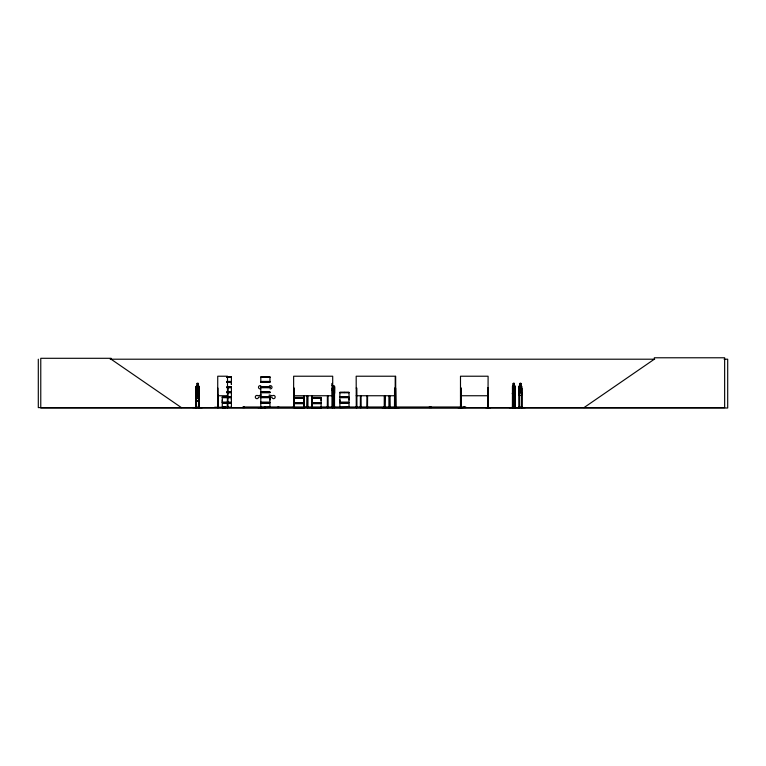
<?xml version="1.0" encoding="UTF-8"?>
<svg xmlns="http://www.w3.org/2000/svg" width="766" height="766" viewBox="0 0 766 766"><rect width="100%" height="100%" fill="white"/><g stroke="black" fill="none" stroke-linecap="round" stroke-linejoin="round"><path stroke-width="1.15" d="M222.274 402.179L222.274 397.698L231.409 397.698L231.399 402.179L222.274 402.179L222.284 399.938M231.399 399.938L231.399 397.698M231.399 382.339L231.399 384.58L231.409 382.339L226.841 382.339M269.929 399.938L269.929 397.698L260.804 397.698M321.107 400.551L321.107 398.31L311.982 398.31M339.884 402.179L339.884 397.698L349.018 397.698L349.009 402.179L339.884 402.179L339.893 399.938M349.009 399.938L349.009 397.698M214.652 407.234L231.399 407.292M514.771 395.457L515.078 386.619L514.178 385.767M515.145 393.063L514.838 395.457L512.665 395.457M521.387 395.457L521.742 393.054L521.464 395.457L519.281 395.457L519.013 386.629L519.07 407.608M198.758 395.457L199.15 393.054L198.834 395.457L196.364 395.457L196.077 393.054L196.45 395.457M198.854 400.991L199.208 392.154M192.553 407.541L202.301 407.608M198.643 391.129L198.126 393.054L197.178 393.054L196.661 391.129L197.063 383.364L198.164 383.364L198.164 385.767M198.729 396.673L198.222 398.588L197.264 398.588L196.757 396.673L197.235 388.898M512.416 386.658L512.741 385.767M519.291 385.767L519.042 386.658L519.98 385.767M196.077 386.658L197.14 385.767M196.153 386.658L196.46 385.844L198.806 385.844M196.211 392.163L196.536 391.302M514.254 383.364L513.277 383.364L512.866 386.648L513.316 393.054L514.149 393.054L514.599 391.129L514.178 383.364M332.166 393.054L333.363 391.129L333.363 386.648L332.166 385.844L332.166 383.45M222.274 407.407L222.284 403.079L231.409 403.079L231.409 407.407L222.245 407.589M294.776 408.039L303.939 408.201M584.018 407.608L654.336 359.206L654.336 357.779L724.646 357.779L724.646 407.608L38.3 407.608L38.3 359.206M339.884 407.407L339.884 403.079L349.018 403.079L349.018 407.407L339.865 407.589M261.321 394.969L258.018 395.83A1.628 1.628 0 0 0 255.557 396.175A1.628 1.628 0 0 0 256.323 398.55A1.628 1.628 0 0 0 258.525 397.382L260.651 396.472M260.497 388.831L260.277 388.879A1.628 1.628 0 0 1 258.506 387.012A1.628 1.628 0 0 1 260.775 385.777M110.189 359.206L654.7 359.206M724.109 359.206L727.7 359.206L727.7 408.01L40.77 408.01L40.77 358.296L111.089 358.296L111.089 359.206L181.398 407.608M226.841 376.939L231.418 376.939M260.794 376.939L269.948 376.939M226.841 377.111L231.418 377.092L231.399 381.439L226.841 381.439M226.841 377.379L231.399 377.379M260.813 377.379L269.929 377.379M226.841 381.755L231.466 381.755M260.737 381.755L270.005 381.755M226.841 382.033L231.466 382.033M260.737 382.033L270.005 382.033M260.804 382.339L269.938 382.339M197.101 383.45L198.126 383.45M513.316 383.45L514.225 383.45M519.932 383.45L520.842 383.45M513.459 383.843L513.996 383.843L513.459 384.647M198.088 385.767L199.15 386.648L199.275 398.607M512.674 385.767L513.354 385.767M520.803 385.767L521.77 386.619L521.703 407.608M332.166 385.844L333.765 385.844L334.57 386.648L334.493 407.608M512.684 385.844L514.819 385.844M519.31 385.844L521.445 385.844M512.464 386.629L512.406 407.608M515.078 386.619L515.078 407.608M521.694 386.619L521.378 385.767M226.841 386.83L231.409 386.83M260.804 386.83L269.938 386.83M226.841 387.136L231.466 387.136M260.737 387.136L270.005 387.136M226.841 387.414L231.466 387.414M260.737 387.414L270.005 387.414M226.841 387.73L231.409 387.73L231.409 392.048L226.841 392.058M260.804 387.73L269.938 387.73M199.064 388.084L198.825 407.608L198.088 383.364M293.646 388.084L294.307 388.084L294.23 407.608M332.693 388.084L332.032 388.084L331.956 407.608M334.57 388.084L333.909 388.084L333.832 407.608M356.18 388.084L356.841 388.084L356.918 407.608M395.227 388.084L394.567 388.084L394.49 407.608M395.658 388.084L395.917 407.608M460.49 388.084L461.132 388.084L461.008 407.608M512.444 388.084L512.923 388.084M519.07 388.084L519.549 388.084L519.578 407.608M196.115 388.889L199.208 388.889M197.197 388.984L198.222 388.984M198.049 389.387L197.436 389.387L197.436 390.181L198.049 390.181M197.178 391.129L198.126 391.129L198.126 386.648L197.178 386.648L197.159 391.302M196.46 391.302L197.235 391.302M198.183 391.302L198.911 391.302M196.479 391.388L198.901 391.388M226.841 391.924L231.399 391.933M260.813 391.933L269.929 391.933M269.948 392.068L260.785 392.24M226.841 392.278L231.418 392.24M260.794 392.288L269.948 392.288M339.874 392.288L349.028 392.288M226.841 392.46L231.418 392.451L231.399 396.798L222.274 396.798M260.794 392.451L269.948 392.47M343.972 392.498L344.93 392.498M226.841 392.738L231.399 392.738M260.813 392.738L269.929 392.738M339.893 392.738L349.009 392.738M331.554 395.371L333.823 395.457L334.646 393.063L334.646 386.619L333.804 385.767L332.243 385.767L332.243 383.364M217.736 395.744L227.502 395.744M293.646 395.744L332.693 395.744M356.18 395.744L395.227 395.744M460.49 395.744L488.095 395.744M260.804 396.798L269.938 396.798M222.207 397.104L231.466 397.104M260.737 397.104L270.005 397.104M339.817 397.104L349.076 397.104M222.207 397.382L231.466 397.382M260.737 397.382L270.005 397.382M294.795 397.401L303.93 397.401M311.982 397.401L321.117 397.401M339.817 397.382L349.076 397.382M294.728 397.717L303.987 397.717M311.915 397.717L321.174 397.717M294.728 397.994L303.987 397.994M311.915 397.994L321.174 397.994M294.795 398.31L303.93 398.31M196.134 398.598L196.45 400.991L198.93 400.991L196.479 400.915L196.24 398.588M260.804 402.179L269.938 402.179L269.938 397.698M222.207 402.495L231.466 402.495M260.737 402.495L270.005 402.495M339.817 402.495L349.076 402.495M222.207 402.772L231.466 402.772M260.737 402.772L270.005 402.772M294.795 402.792L303.93 402.792M311.982 402.792L321.117 402.792L321.117 398.31M339.817 402.772L349.076 402.772M260.804 403.079L269.938 403.079L269.938 407.407L260.785 407.589M294.728 403.098L303.987 403.098M311.915 403.098L321.174 403.098M294.728 403.376L303.987 403.376M311.915 403.376L321.174 403.376M294.795 403.692L303.93 403.692M311.982 403.692L321.117 403.692L321.117 408.019M195.761 406.89L196.393 406.89M198.49 406.89L199.122 406.89M217.697 406.89L218.176 406.89M227.282 406.89L227.77 406.89M303.623 406.89L304.332 406.89M307.061 406.89L307.846 406.89M312.327 406.89L311.886 407.608M327.321 406.89L328.135 406.89M331.956 406.89L332.77 406.89M333.832 406.89L334.646 406.89L334.646 407.608M356.918 406.89L356.104 406.89L356.123 407.608M360.336 406.89L361.15 406.89L361.15 407.608L361.073 396.118M366.847 406.89L367.661 406.89L367.661 407.608M384.273 406.89L385.059 406.89L385.049 407.608M389.09 406.89L389.884 406.89M394.49 406.89L395.304 406.89L395.275 407.608M460.433 406.89L461.199 406.89L461.189 407.608M488.344 406.89L487.578 406.89L487.578 407.608M512.387 406.89L512.981 406.89M514.819 406.89L515.394 407.608L515.355 388.084L514.876 388.084L514.848 407.608M519.013 406.89L519.607 406.89M522.029 406.89L521.455 407.608L521.493 388.084L521.972 388.084L521.981 407.608M196.125 407.1L198.748 407.1M512.722 407.1L515.078 407.1M519.338 407.1L521.703 407.1M269.929 407.292L257.931 407.608M303.719 407.196L309.608 407.608M312.116 407.234L310.115 407.608M339.893 407.292L349.009 407.292M525.323 407.56L509.141 407.608M294.805 407.895L303.92 407.895M311.992 407.895L321.107 407.895M311.973 408.201L321.117 408.201M270.005 388.831L270.216 388.879A1.628 1.628 0 0 0 271.949 386.801A1.628 1.628 0 0 0 269.364 385.997M269.172 394.969L272.476 395.83A1.628 1.628 0 0 1 274.946 396.175A1.628 1.628 0 0 1 274.171 398.55A1.628 1.628 0 0 1 271.968 397.372L268.799 396.127M198.729 392.182L198.25 388.898M198.844 391.302L199.246 392.182M198.825 391.388L199.17 392.182M514.829 385.767L515.116 386.648M519.109 393.054L519.358 395.457M512.76 395.371L512.387 393.063L512.741 395.457M521.79 406.89L521.828 407.608M520.842 385.844L520.87 383.364L519.903 383.364L519.932 393.054L520.775 393.054L521.215 391.129L520.803 383.364M519.405 406.89L519.405 407.608M519.3 388.084L519.338 407.608M519.061 406.89L519.022 407.608M515.02 406.89L515.058 407.608M513.277 383.364L513.316 385.844M512.923 394.978L512.952 407.608M512.693 388.084L512.722 407.608M512.684 388.084L512.684 407.608M490.853 407.608L485.634 407.608M488.277 407.608L488.277 388.084L487.636 388.084L487.76 407.608M488.153 406.89L488.258 407.608M488.019 407.608L488.095 376.221L460.49 376.221L460.49 407.608M487.818 388.084L487.894 407.608M465.766 407.608L465.766 406.995L242.918 406.995L242.918 407.608M464.761 406.995L464.761 407.608M463.756 406.995L463.756 407.608M463.133 407.608L457.924 407.608M460.96 388.084L460.96 407.608M460.672 388.084L460.749 407.608M460.615 406.89L460.519 407.608M431.258 406.995L431.258 407.608M430.253 406.995L430.253 407.608M429.247 406.995L429.247 407.608M399.45 407.608L387.328 407.608M395.744 406.995L395.744 407.608L395.668 376.221M395.151 407.608L395.227 376.221L356.18 376.221L356.257 407.608M394.634 406.89L394.739 407.608M389.817 396.118L389.817 407.608L389.645 396.118M389.54 406.89L389.568 407.608M389.329 396.118L389.406 407.608M389.272 406.89L389.272 407.608M389.157 396.118L389.099 407.608M386.82 407.608L381.908 407.608M384.992 396.118L384.886 407.608M384.829 396.118L384.743 407.608M384.618 406.89L384.589 407.608M384.503 396.118L384.446 407.608M384.34 396.118L384.369 407.608M367.584 396.118L367.508 407.608M367 406.89L367 407.608M366.924 396.118L366.847 407.608M360.489 406.89L360.489 407.608M360.413 396.118L360.336 407.608M356.765 406.89L356.765 407.608M356.583 406.995L356.583 407.608M333.986 406.89L333.986 407.608M332.789 407.608L332.693 376.221L293.646 376.221L293.598 407.608L293.57 406.89L294.383 406.89L294.383 407.608M332.616 406.89L332.616 407.608M332.166 386.648L332.166 391.129M332.109 406.89L332.176 407.608M328.059 396.118L328.135 407.608M327.982 406.89L327.982 407.608M327.475 406.89L327.475 407.608M327.398 396.118L327.321 407.608M312.116 396.118L312.116 407.608M311.944 396.118L312.059 407.608M307.779 396.118L307.836 407.608M307.673 406.89L307.673 407.608M307.616 396.118L307.53 407.608M307.405 406.89L307.377 407.608M307.29 396.118L307.156 407.608L307.128 396.118M304.274 396.118L304.274 407.608L304.14 406.89M304.092 396.118L304.092 407.608M303.805 396.118L303.805 407.608L303.757 406.89M294.575 406.995L294.575 407.608M293.148 406.995L293.148 407.608M278.853 406.995L278.853 407.608M277.847 406.995L277.847 407.608M265.103 407.608L265.026 406.89L264.864 407.608M264.701 407.608L264.72 406.89L264.663 407.608M261.378 406.89L261.445 407.608M261.244 407.608L261.196 406.89L261.053 407.608M261.005 406.89L260.967 407.608M260.794 388.084L260.794 407.608M244.344 406.995L244.344 407.608M243.339 406.995L243.339 407.608M227.722 407.608L227.722 388.084L227.311 407.608M227.55 388.084L227.531 407.608L227.502 376.221L217.736 376.221L217.716 407.608M225.233 406.89L225.223 407.608M225.099 406.89L224.984 407.608M224.869 406.89L224.907 407.608M224.754 406.89L224.735 407.608M223.212 407.608L223.232 406.89L223.078 407.608M222.983 406.89L222.973 407.608M218.128 395.141L218.147 407.608M217.956 395.141L218.042 407.608M217.908 388.084L217.927 407.608M199.083 386.648L199.093 407.608M198.547 400.714L198.518 407.608M196.355 407.608L196.326 388.084L195.818 388.084L195.78 407.608M196.125 407.608L196.115 386.629L196.029 407.608M269.948 377.102L260.794 377.102L260.813 381.439L269.938 381.439L269.938 377.121M197.954 383.843L197.341 383.843L197.341 384.647L197.954 384.647L197.954 383.843M520.621 383.843L520.085 384.647L520.621 383.843M514.149 386.648L513.316 386.648L513.316 391.129L514.149 391.129L514.149 386.648M520.775 386.648L519.932 386.648L519.932 391.129L520.775 391.129L520.775 386.648M198.222 392.182L197.264 392.182L197.264 396.673L198.222 396.673L198.222 392.182M349.028 392.451L339.874 392.46L339.893 396.798L349.018 396.798L349.018 392.47M265.352 407.608L265.352 406.89L265.323 407.608M222.724 407.608L222.743 406.89L222.714 407.608"/></g></svg>
